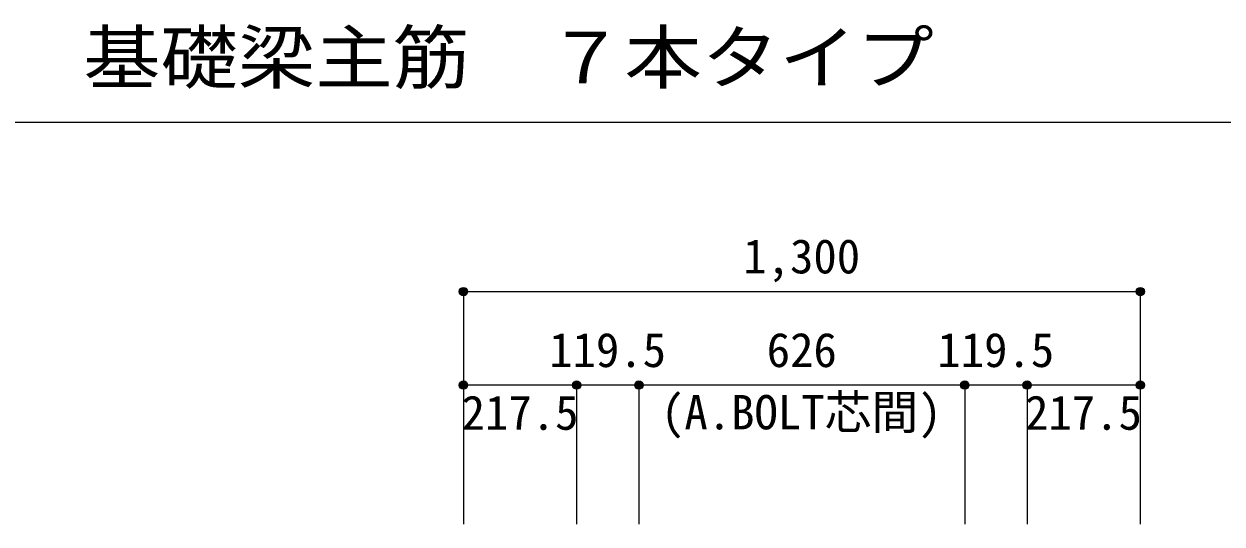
# Model space of a CAD drawing. Units: millimetres at full size, sheet at 1:30. Extents: x -5973 to 5954, y -4195 to 4201.
# Drawn here: x -942 to 1359, y -995 to -33 of the extents above; entities that cross this region are included whole.
import ezdxf
from ezdxf.enums import TextEntityAlignment as Align

# ---------------------------------------------------------------- set-up
doc = ezdxf.new("R2010")
doc.units = ezdxf.units.MM
doc.header["$LTSCALE"] = 30
doc.header["$PDMODE"] = 32
doc.header["$PDSIZE"] = 15
for name, color, linetype in [('0-7_文字', 4, 'Continuous'), ('0-D_寸法', 4, 'Continuous'), ('6-7_文字', 7, 'Continuous'), ('F-0_枠', 6, 'Continuous')]:
    doc.layers.add(name, color=color, linetype=linetype)
doc.styles.add('ＭＳ ゴシック', font='')
doc.styles.get('ＭＳ ゴシック').set_extended_font_data('MS Gothic')

msp = doc.modelspace()

# ---------------------------------------------------------------- linework, layer by layer
at = {"layer": '0-D_寸法'}
for p, q in [((-97.56, -547.85), (-97.56, -727.85)), ((-97.56, -547.85), (-97.56, -727.85)), ((-97.56, -547.85), (1202.44, -547.85)), ((1202.44, -547.85), (1202.44, -727.85)), ((-97.56, -727.85), (-97.56, -994.89)), ((239.44, -727.85), (119.94, -727.85)), ((119.94, -727.85), (119.94, -994.89)), ((865.44, -727.85), (239.44, -727.85)), ((239.44, -727.85), (239.44, -994.89)), ((984.94, -727.85), (865.44, -727.85)), ((865.44, -727.85), (865.44, -994.89)), ((1202.44, -727.85), (984.94, -727.85)), ((984.94, -727.85), (984.94, -994.89)), ((1202.44, -727.85), (1202.44, -994.89))]:
    msp.add_line(p, q, dxfattribs=at)
msp.add_lwpolyline([(119.94, -727.85), (-97.56, -727.85), (-97.56, -994.89)], dxfattribs=at)
for centre, radius in [((-97.56, -547.85), 8), ((-97.56, -547.85), 7.2), ((-97.56, -547.85), 6.4), ((-97.56, -547.85), 5.6), ((-97.56, -547.85), 4.8), ((-97.56, -547.85), 4), ((-97.56, -547.85), 3.2), ((-97.56, -547.85), 2.4), ((-97.56, -547.85), 1.6), ((-97.56, -547.85), 0.8), ((1202.44, -547.85), 8), ((1202.44, -547.85), 7.2), ((1202.44, -547.85), 6.4), ((1202.44, -547.85), 5.6), ((1202.44, -547.85), 4.8), ((1202.44, -547.85), 4), ((1202.44, -547.85), 3.2), ((1202.44, -547.85), 2.4), ((1202.44, -547.85), 1.6), ((1202.44, -547.85), 0.8), ((-97.56, -727.85), 8), ((-97.56, -727.85), 7.2), ((-97.56, -727.85), 6.4), ((-97.56, -727.85), 5.6), ((-97.56, -727.85), 4.8), ((-97.56, -727.85), 4), ((-97.56, -727.85), 3.2), ((-97.56, -727.85), 2.4), ((-97.56, -727.85), 1.6), ((-97.56, -727.85), 0.8), ((119.94, -727.85), 8), ((119.94, -727.85), 7.2), ((119.94, -727.85), 6.4), ((119.94, -727.85), 5.6), ((119.94, -727.85), 4.8), ((119.94, -727.85), 4), ((119.94, -727.85), 3.2), ((119.94, -727.85), 2.4), ((119.94, -727.85), 1.6), ((119.94, -727.85), 0.8), ((239.44, -727.85), 8), ((239.44, -727.85), 7.2), ((239.44, -727.85), 6.4), ((239.44, -727.85), 5.6), ((239.44, -727.85), 4.8), ((239.44, -727.85), 4), ((239.44, -727.85), 3.2), ((239.44, -727.85), 2.4), ((239.44, -727.85), 1.6), ((239.44, -727.85), 0.8), ((865.44, -727.85), 8), ((865.44, -727.85), 7.2), ((865.44, -727.85), 6.4), ((865.44, -727.85), 5.6), ((865.44, -727.85), 4.8), ((865.44, -727.85), 4), ((865.44, -727.85), 3.2), ((865.44, -727.85), 2.4), ((865.44, -727.85), 1.6), ((865.44, -727.85), 0.8), ((984.94, -727.85), 8), ((984.94, -727.85), 7.2), ((984.94, -727.85), 6.4), ((984.94, -727.85), 5.6), ((984.94, -727.85), 4.8), ((984.94, -727.85), 4), ((984.94, -727.85), 3.2), ((984.94, -727.85), 2.4), ((984.94, -727.85), 1.6), ((984.94, -727.85), 0.8), ((1202.44, -727.85), 8), ((1202.44, -727.85), 7.2), ((1202.44, -727.85), 6.4), ((1202.44, -727.85), 5.6), ((1202.44, -727.85), 4.8), ((1202.44, -727.85), 4), ((1202.44, -727.85), 3.2), ((1202.44, -727.85), 2.4), ((1202.44, -727.85), 1.6), ((1202.44, -727.85), 0.8)]:
    msp.add_circle(centre, radius, dxfattribs=at)
at = {"layer": '0-D_寸法', "color": 7}
for p in [(-97.56, -547.85), (-97.56, -547.85), (1202.44, -547.85), (-97.56, -727.85), (-97.56, -727.85), (119.94, -727.85), (119.94, -727.85), (239.44, -727.85), (239.44, -727.85), (865.44, -727.85), (865.44, -727.85), (984.94, -727.85), (984.94, -727.85), (1202.44, -727.85), (1202.44, -727.85)]:
    msp.add_point(p, dxfattribs=at)
at = {"layer": 'F-0_枠', "color": 2}
msp.add_line((-5972.88, -222.05), (3723.6, -222.05), dxfattribs=at)

# ---------------------------------------------------------------- texts
at = {"layer": '0-7_文字', "style": 'ＭＳ ゴシック'}
msp.add_text('(A.BOLT芯間)', height=65.98, dxfattribs=at).set_placement((281.92, -832.62), align=Align.BOTTOM_LEFT)
at = {"layer": '0-D_寸法', "style": 'ＭＳ ゴシック'}
for s, p in [('1,300', (439.94, -532.85)), ('119.5', (67.19, -712.85)), ('626', (484.94, -712.85)), ('119.5', (812.69, -712.85)), ('217.5', (-100.96, -833.47)), ('217.5', (981.13, -833.4))]:
    msp.add_text(s, height=65.98, dxfattribs=at).set_placement(p, align=Align.BOTTOM_LEFT)
at = {"layer": '6-7_文字', "color": 2, "style": 'ＭＳ ゴシック', "width": 1.1}
msp.add_text('\u3000\u3000基礎梁主筋\u3000７本タイプ', height=98.97, dxfattribs=at).set_placement((-1124.64, -177.05), align=Align.BOTTOM_LEFT)

doc.saveas('drawing.dxf')
